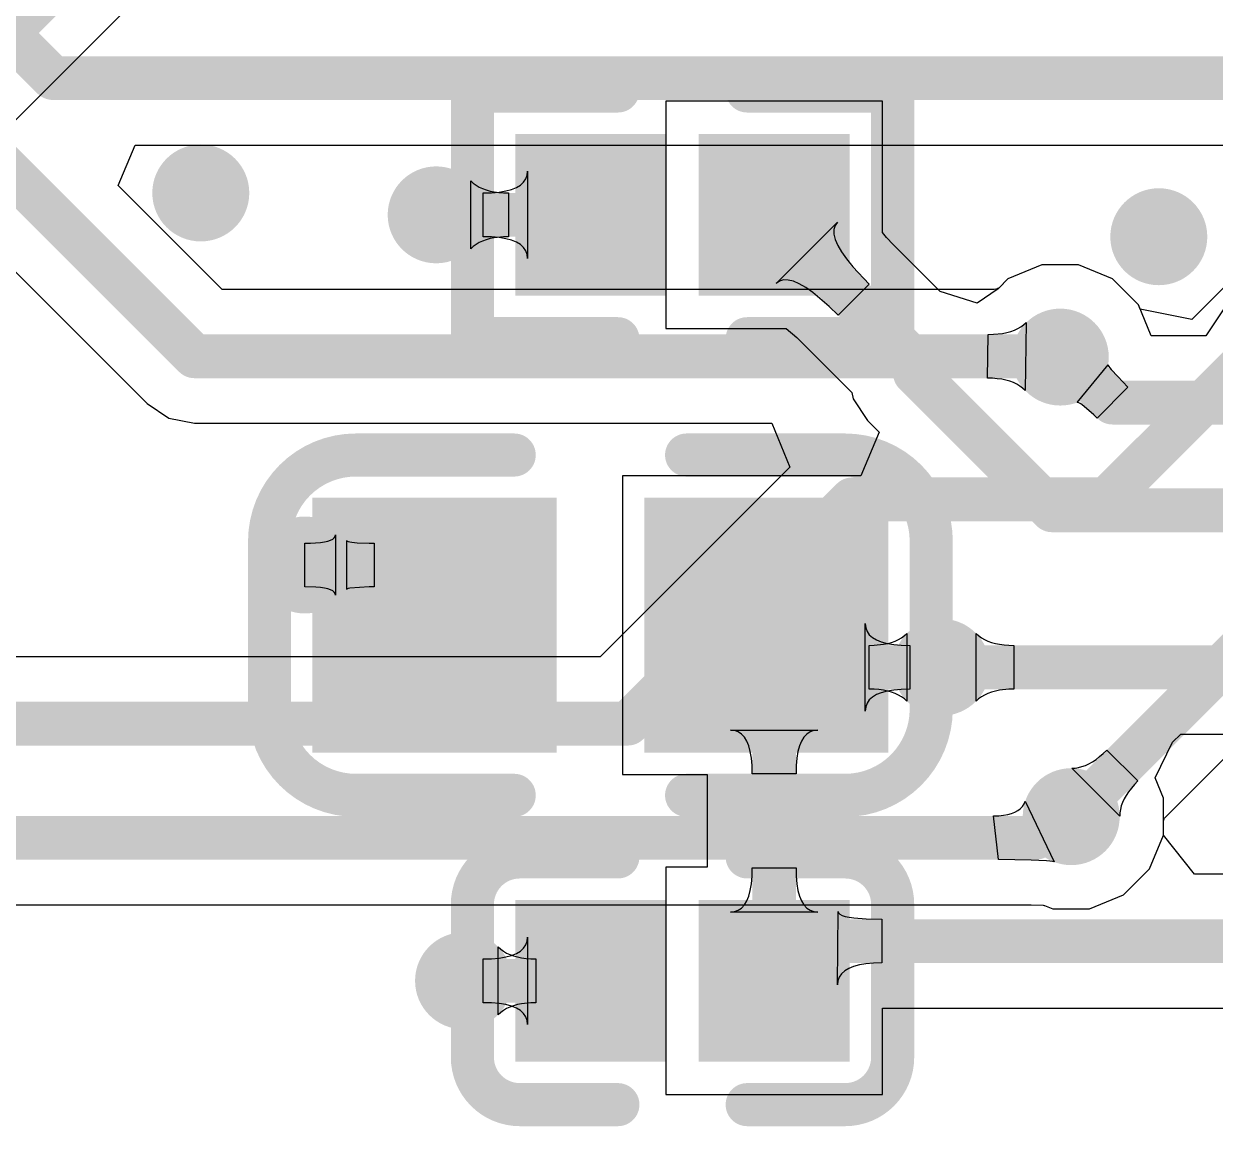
# Model space of a CAD drawing. Header units: millimetres. Extents: x -27 to 79, y -14 to 66.
# Drawn here: x 59.25 to 64.78, y 14.89 to 20.01 of the extents above; entities that cross this region are included whole.
import ezdxf

# ---------------------------------------------------------------- set-up
doc = ezdxf.new("R2010")
doc.units = ezdxf.units.MM
for name, color, linetype in [('BottomLayer', 5, 'Continuous'), ('TopLayer', 1, 'Continuous'), ('TopOverlay', 2, 'Continuous'), ('TopPaste', 8, 'Continuous'), ('TopSolder', 216, 'Continuous'), ('ViaHoleLayer', 16, 'Continuous')]:
    doc.layers.add(name, color=color, linetype=linetype)

msp = doc.modelspace()

# ---------------------------------------------------------------- hatches: boundary and pattern name
at = {"layer": 'BottomLayer'}
h = msp.add_hatch(color=5, dxfattribs=at)
edge = h.paths.add_edge_path()
edge.add_arc((60.0694506, 19.2262506), 0.22499828, 0, 360)
h = msp.add_hatch(color=5, dxfattribs=at)
edge = h.paths.add_edge_path()
edge.add_arc((61.16165059999999, 19.1246506), 0.22499828, 0, 360)
h = msp.add_hatch(color=5, dxfattribs=at)
edge = h.paths.add_edge_path()
edge.add_arc((64.51445059999999, 19.0230506), 0.22499828, 0, 360)
h = msp.add_hatch(color=5, dxfattribs=at)
edge = h.paths.add_edge_path()
edge.add_arc((64.0572506, 18.4642506), 0.22499828, 0, 360)
h = msp.add_hatch(color=5, dxfattribs=at)
edge = h.paths.add_edge_path()
edge.add_arc((60.55205059999999, 17.4990506), 0.22499828, 0, 360)
h = msp.add_hatch(color=5, dxfattribs=at)
edge = h.paths.add_edge_path()
edge.add_arc((63.50615441999999, 17.02415442), 0.22499828, 0, 360)
h = msp.add_hatch(color=5, dxfattribs=at)
edge = h.paths.add_edge_path()
edge.add_arc((64.1080506, 16.3306506), 0.22499828, 0, 360)
h = msp.add_hatch(color=5, dxfattribs=at)
edge = h.paths.add_edge_path()
edge.add_arc((61.28865822, 15.56865568), 0.22499828, 0, 360)
at = {"layer": 'TopLayer'}
h = msp.add_hatch(color=1, dxfattribs=at)
edge = h.paths.add_edge_path()
edge.add_arc((60.0694506, 19.2262506), 0.22499828, 0, 360)
for points in [[(62.17964704, 18.79964744), (61.57964824, 18.79964744), (61.57964824, 19.44964868), (62.17964704, 19.44964868)], [(63.02964787999999, 18.79964744), (62.42964907999999, 18.79964744), (62.42964907999999, 19.44964868), (63.02964787999999, 19.44964868)], [(60.68864925999999, 17.70965089), (61.61864994, 17.70965089), (61.61864994, 16.72965031), (60.68864925999999, 16.72965031)], [(62.22865126, 17.70965089), (63.15865193999999, 17.70965089), (63.15865193999999, 16.72965031), (62.22865126, 16.72965031)], [(61.57965332, 15.89365376), (62.17965212, 15.89365376), (62.17965212, 15.24365252), (61.57965332, 15.24365252)], [(62.42965416, 15.89365376), (63.02965295999999, 15.89365376), (63.02965295999999, 15.24365252), (62.42965416, 15.24365252)]]:
    msp.add_hatch(color=1, dxfattribs=at).paths.add_polyline_path(points)
h = msp.add_hatch(color=1, dxfattribs=at)
edge = h.paths.add_edge_path()
edge.add_arc((61.16165059999999, 19.1246506), 0.22499828, 0, 360)
h = msp.add_hatch(color=1, dxfattribs=at)
edge = h.paths.add_edge_path()
edge.add_arc((64.51445059999999, 19.0230506), 0.22499828, 0, 360)
h = msp.add_hatch(color=1, dxfattribs=at)
edge = h.paths.add_edge_path()
edge.add_arc((64.0572506, 18.4642506), 0.22499828, 0, 360)
h = msp.add_hatch(color=1, dxfattribs=at)
edge = h.paths.add_edge_path()
edge.add_arc((60.55205059999999, 17.4990506), 0.22499828, 0, 360)
h = msp.add_hatch(color=1, dxfattribs=at)
edge = h.paths.add_edge_path()
edge.add_arc((63.50615441999999, 17.02415442), 0.22499828, 0, 360)
h = msp.add_hatch(color=1, dxfattribs=at)
edge = h.paths.add_edge_path()
edge.add_arc((64.1080506, 16.3306506), 0.22499828, 0, 360)
h = msp.add_hatch(color=1, dxfattribs=at)
edge = h.paths.add_edge_path()
edge.add_arc((61.28865822, 15.56865568), 0.22499828, 0, 360)
at = {"layer": 'TopPaste'}
for points in [[(62.17964704, 18.79964744), (61.57964824, 18.79964744), (61.57964824, 19.44964868), (62.17964704, 19.44964868)], [(63.02964787999999, 18.79964744), (62.42964907999999, 18.79964744), (62.42964907999999, 19.44964868), (63.02964787999999, 19.44964868)], [(60.68864925999999, 17.70965089), (61.61864994, 17.70965089), (61.61864994, 16.72965031), (60.68864925999999, 16.72965031)], [(62.22865126, 17.70965089), (63.15865193999999, 17.70965089), (63.15865193999999, 16.72965031), (62.22865126, 16.72965031)], [(61.57965332, 15.89365376), (62.17965212, 15.89365376), (62.17965212, 15.24365252), (61.57965332, 15.24365252)], [(62.42965416, 15.89365376), (63.02965295999999, 15.89365376), (63.02965295999999, 15.24365252), (62.42965416, 15.24365252)]]:
    msp.add_hatch(color=8, dxfattribs=at).paths.add_polyline_path(points)
at = {"layer": 'TopSolder'}
for points in [[(62.23044703999999, 18.74884744), (61.52884824, 18.74884744), (61.52884824, 19.50044868), (62.23044703999999, 19.50044868)], [(63.08044788, 18.74884744), (62.37884907999999, 18.74884744), (62.37884907999999, 19.50044868), (63.08044788, 19.50044868)], [(60.58704925999999, 17.81125089), (61.72024994, 17.81125089), (61.72024994, 16.62805031), (60.58704925999999, 16.62805031)], [(62.12705125999999, 17.81125089), (63.26025194, 17.81125089), (63.26025194, 16.62805031), (62.12705125999999, 16.62805031)], [(61.52885332, 15.94445376), (62.23045212, 15.94445376), (62.23045212, 15.19285252), (61.52885332, 15.19285252)], [(62.37885416, 15.94445376), (63.08045296, 15.94445376), (63.08045296, 15.19285252), (62.37885416, 15.19285252)]]:
    msp.add_hatch(color=216, dxfattribs=at).paths.add_polyline_path(points)
at = {"layer": 'ViaHoleLayer'}
h = msp.add_hatch(color=16, dxfattribs=at)
edge = h.paths.add_edge_path()
edge.add_arc((60.0694506, 19.2262506), 0.0999998, 0, 360)
h = msp.add_hatch(color=16, dxfattribs=at)
edge = h.paths.add_edge_path()
edge.add_arc((61.16165059999999, 19.1246506), 0.0999998, 0, 360)
h = msp.add_hatch(color=16, dxfattribs=at)
edge = h.paths.add_edge_path()
edge.add_arc((64.51445059999999, 19.0230506), 0.0999998, 0, 360)
h = msp.add_hatch(color=16, dxfattribs=at)
edge = h.paths.add_edge_path()
edge.add_arc((64.0572506, 18.4642506), 0.0999998, 0, 360)
h = msp.add_hatch(color=16, dxfattribs=at)
edge = h.paths.add_edge_path()
edge.add_arc((60.55205059999999, 17.4990506), 0.0999998, 0, 360)
h = msp.add_hatch(color=16, dxfattribs=at)
edge = h.paths.add_edge_path()
edge.add_arc((63.50615441999999, 17.02415442), 0.0999998, 0, 360)
h = msp.add_hatch(color=16, dxfattribs=at)
edge = h.paths.add_edge_path()
edge.add_arc((64.1080506, 16.3306506), 0.0999998, 0, 360)
h = msp.add_hatch(color=16, dxfattribs=at)
edge = h.paths.add_edge_path()
edge.add_arc((61.28865822, 15.56865568), 0.0999998, 0, 360)

# ---------------------------------------------------------------- linework, layer by layer
at = {"layer": 'BottomLayer'}
for p, q in [((57.34992594, 20.71887906), (59.82070331999999, 18.24810168)), ((59.68665228, 19.26114512), (59.76441437999999, 19.44887906)), ((59.76441437999999, 19.44887906), (64.92665704, 19.44887906)), ((60.16917608, 18.77862132), (59.68665228, 19.26114512)), ((63.97207677999999, 18.89244888), (63.81469584, 18.82725978)), ((64.14242442, 18.89244888), (63.97207677999999, 18.89244888)), ((64.29980536000001, 18.82725978), (64.14242442, 18.89244888)), ((63.81469584, 18.82725978), (63.7739136, 18.78647754)), ((64.42025978, 18.70680536), (64.29980536000001, 18.82725978)), ((63.75029414, 18.77862132), (60.16917608, 18.77862132)), ((63.75908507999999, 18.77952048), (63.75029414, 18.77862132)), ((63.76206196, 18.78010468), (63.75908507999999, 18.77952048)), ((63.76385012, 18.78058982), (63.76206196, 18.78010468)), ((63.7663825, 18.78207064), (63.76385012, 18.78058982)), ((63.76688541999999, 18.78243132), (63.7663825, 18.78207064)), ((63.76737564, 18.7826523), (63.76688541999999, 18.78243132)), ((63.7739136, 18.78647754), (63.76737564, 18.7826523)), ((64.81253229999999, 18.78365306), (64.66816886, 18.63928962)), ((64.42847667999999, 18.68696796), (64.42025978, 18.70680536)), ((64.66816886, 18.63928962), (64.42847667999999, 18.68696796)), ((63.74675846, 18.56999842), (63.78967684, 18.57438754)), ((63.78967684, 18.57438754), (63.80919166, 18.57822548)), ((63.80919166, 18.57822548), (63.82741615999999, 18.58316324)), ((63.82741615999999, 18.58316324), (63.84434271999999, 18.58919574)), ((63.84434271999999, 18.58919574), (63.85997641999999, 18.59632552)), ((63.85997641999999, 18.59632552), (63.87431472, 18.60455512)), ((63.87431472, 18.60455512), (63.88736016, 18.61387946)), ((63.88736016, 18.61387946), (63.89910766, 18.62430108)), ((63.89910766, 18.62430108), (63.89407084, 18.30934108)), ((63.71971507999999, 18.36624978), (63.72335998, 18.56944978)), ((63.72335998, 18.56944978), (63.74675846, 18.56999842)), ((63.74311864, 18.36568082), (63.71971507999999, 18.36624978)), ((63.76519631999999, 18.36397394), (63.74311864, 18.36568082)), ((63.78594557999999, 18.36112914), (63.76519631999999, 18.36397394)), ((63.8053715, 18.35714388), (63.78594557999999, 18.36112914)), ((63.823469, 18.35202324), (63.8053715, 18.35714388)), ((63.84024062, 18.34576214), (63.823469, 18.35202324)), ((63.85568889999999, 18.33836566), (63.84024062, 18.34576214)), ((63.86980876, 18.32982872), (63.85568889999999, 18.33836566)), ((63.88260274, 18.32015386), (63.86980876, 18.32982872)), ((63.89407084, 18.30934108), (63.88260274, 18.32015386)), ((59.82070331999999, 18.24810168), (59.92152354, 18.18073326)), ((59.92152354, 18.18073326), (60.04045142, 18.15707824)), ((60.04045142, 18.15707824), (62.71840897999999, 18.15707824)), ((62.71840897999999, 18.15707824), (62.80257949999999, 17.95387824)), ((62.80257949999999, 17.95387824), (61.92192594, 17.07322214)), ((63.66683736, 16.8666541), (63.66683736, 17.18165474)), ((63.66683736, 17.18165474), (63.67845024, 17.17103246)), ((63.67845024, 17.17103246), (63.69137376, 17.16153032)), ((63.69137376, 17.16153032), (63.70560537999999, 17.15314578)), ((63.70560537999999, 17.15314578), (63.72114764, 17.14587884)), ((63.72114764, 17.14587884), (63.73800053999999, 17.1397295)), ((63.73800053999999, 17.1397295), (63.75616153999999, 17.13469776)), ((63.75616153999999, 17.13469776), (63.77563572, 17.13078616)), ((63.77563572, 17.13078616), (63.79641545999999, 17.12798962)), ((63.79641545999999, 17.12798962), (63.81850838, 17.12631322)), ((63.81850838, 17.12631322), (63.84190939999999, 17.12575442)), ((63.84190939999999, 17.12575442), (63.84190939999999, 16.92255442)), ((61.92192594, 17.07322214), (58.47039613999999, 17.07322214)), ((63.77563572, 16.91752268), (63.75616153999999, 16.91361108)), ((63.81850838, 16.92199562), (63.77563572, 16.91752268)), ((63.84190939999999, 16.92255442), (63.81850838, 16.92199562)), ((63.67845024, 16.87727638), (63.66683736, 16.8666541)), ((63.69137376, 16.88677852), (63.67845024, 16.87727638)), ((63.70560537999999, 16.89516306), (63.69137376, 16.88677852)), ((63.72114764, 16.90243), (63.70560537999999, 16.89516306)), ((63.73800053999999, 16.90857934), (63.72114764, 16.90243)), ((63.75616153999999, 16.91361108), (63.73800053999999, 16.90857934)), ((64.57868973999999, 16.6771574), (64.61619791999999, 16.71338288)), ((64.61619791999999, 16.71338288), (65.74749359999998, 16.71338288)), ((64.4971659, 16.51018034), (64.57868973999999, 16.6771574)), ((64.53624888, 16.41582442), (64.4971659, 16.51018034)), ((63.86031423999999, 16.35879888), (63.87196268, 16.36766348)), ((63.87196268, 16.36766348), (63.88159435999999, 16.37789206)), ((63.88159435999999, 16.37789206), (63.88921181999999, 16.38948208)), ((63.88921181999999, 16.38948208), (63.89480997999999, 16.40243862)), ((63.89480997999999, 16.40243862), (64.02826412, 16.12027256)), ((64.53624888, 16.24547678), (64.53624888, 16.41582442)), ((63.74807925999999, 16.33424978), (63.77182572, 16.3349305)), ((63.77051508, 16.13104978), (63.74807925999999, 16.33424978)), ((63.77182572, 16.3349305), (63.79355796, 16.33697774)), ((63.79355796, 16.33697774), (63.8132709, 16.34038642)), ((63.8132709, 16.34038642), (63.83096962, 16.34515908)), ((63.83096962, 16.34515908), (63.84664904, 16.35129826)), ((63.84664904, 16.35129826), (63.86031423999999, 16.35879888)), ((64.47105978, 16.08809584), (64.53624888, 16.24547678)), ((63.92183304, 16.12932512), (63.77051508, 16.13104978)), ((63.99313084, 16.12576912), (63.92183304, 16.12932512)), ((64.00885852, 16.12415114), (63.99313084, 16.12576912)), ((64.02057046, 16.1223198), (64.00885852, 16.12415114)), ((64.02826412, 16.12027256), (64.02057046, 16.1223198)), ((64.35060535999999, 15.96764142), (64.47105978, 16.08809584)), ((57.60205141999999, 15.92187824), (63.92200322, 15.92187824)), ((63.92200322, 15.92187824), (63.97735997999999, 15.91911726)), ((64.19322441999999, 15.90245232), (64.35060535999999, 15.96764142)), ((63.97735997999999, 15.91911726), (63.98223424, 15.91861688)), ((63.98223424, 15.91861688), (63.9848352, 15.91820794)), ((63.9848352, 15.91820794), (64.02287677999999, 15.90245232)), ((64.02287677999999, 15.90245232), (64.19322441999999, 15.90245232))]:
    msp.add_line(p, q, dxfattribs=at)
at = {"layer": 'BottomLayer', "const_width": 0.2032}
for points in [[(57.2246506, 21.9186506), (59.3836506, 19.7596506)], [(57.47865059999999, 21.0296506), (60.04045142, 18.46784978)], [(59.3836506, 19.7596506), (65.35265059999999, 19.7596506)], [(64.27222857999999, 17.8038506), (65.2510506, 18.78267262)], [(60.04045142, 18.46784978), (64.05365142, 18.46784978)], [(64.05365142, 18.46784978), (64.0572506, 18.4642506)], [(62.0506506, 16.7624506), (63.09205059999999, 17.8038506)], [(63.09205059999999, 17.8038506), (64.27222857999999, 17.8038506)], [(63.50615441999999, 17.02415442), (66.3686506, 17.02415442)], [(58.1644506, 16.7624506), (62.0506506, 16.7624506)], [(63.94326556, 16.23264978), (64.04126638, 16.3306506)], [(64.04126638, 16.3306506), (64.1080506, 16.3306506)], [(57.60205141999999, 16.23264978), (63.94326556, 16.23264978)]]:
    msp.add_lwpolyline(points, dxfattribs=at)
at = {"layer": 'BottomLayer', "const_width": 0.1016}
for points in [[(59.3328506, 19.7596506, 1), (59.43445060000001, 19.7596506, 1)], [(59.3328506, 19.7596506, 1), (59.43445060000001, 19.7596506, 1)], [(59.98965142, 18.46784978, 1), (60.09125142, 18.46784978, 1)], [(59.98965142, 18.46784978, 1), (60.09125142, 18.46784978, 1)], [(64.00285142, 18.46784978, 1), (64.10445142, 18.46784978, 1)], [(64.00285142, 18.46784978, 1), (64.10445142, 18.46784978, 1)], [(64.0064506, 18.4642506, 1), (64.1080506, 18.4642506, 1)], [(63.0412506, 17.8038506, 1), (63.1428506, 17.8038506, 1)], [(63.0412506, 17.8038506, 1), (63.1428506, 17.8038506, 1)], [(64.22142858, 17.8038506, 1), (64.32302858, 17.8038506, 1)], [(64.22142858, 17.8038506, 1), (64.32302858, 17.8038506, 1)], [(63.45535441999999, 17.02415442, 1), (63.55695441999999, 17.02415442, 1)], [(61.9998506, 16.7624506, 1), (62.1014506, 16.7624506, 1)], [(61.9998506, 16.7624506, 1), (62.1014506, 16.7624506, 1)], [(63.99046637999999, 16.3306506, 1), (64.09206637999999, 16.3306506, 1)], [(63.99046637999999, 16.3306506, 1), (64.09206637999999, 16.3306506, 1)], [(64.0572506, 16.3306506, 1), (64.1588506, 16.3306506, 1)], [(63.89246555999999, 16.23264978, 1), (63.99406556, 16.23264978, 1)], [(63.89246555999999, 16.23264978, 1), (63.99406556, 16.23264978, 1)]]:
    msp.add_lwpolyline(points, format="xyb", close=True, dxfattribs=at)
at = {"layer": 'TopLayer'}
for p, q in [((57.57772075999999, 17.93290292), (60.43442066, 20.78960282)), ((63.23284787999999, 19.65284868), (62.22644907999999, 19.65284868)), ((62.22644907999999, 19.65284868), (62.22644907999999, 18.59644744)), ((63.23284787999999, 19.04275084), (63.23284787999999, 19.65284868)), ((61.57749432, 19.2912746), (61.58368175999999, 19.3085466)), ((61.58368175999999, 19.3085466), (61.58574423999999, 19.3278506)), ((61.58574423999999, 19.3278506), (61.58574423999999, 18.9214506)), ((61.32233354, 18.96715028), (61.32233354, 19.28215092)), ((61.32233354, 19.28215092), (61.33394642, 19.27152864)), ((61.33394642, 19.27152864), (61.34686994, 19.2620265)), ((61.34686994, 19.2620265), (61.36110155999999, 19.25364196)), ((61.36110155999999, 19.25364196), (61.37664381999999, 19.24637502)), ((61.37664381999999, 19.24637502), (61.39349672, 19.24022568)), ((61.39349672, 19.24022568), (61.41165772, 19.23519394)), ((61.48468272, 19.2353946), (61.51149496, 19.2425066)), ((61.51149496, 19.2425066), (61.53418223999999, 19.2516506)), ((61.53418223999999, 19.2516506), (61.55274456, 19.2628266)), ((61.55274456, 19.2628266), (61.56718192, 19.2760346)), ((61.56718192, 19.2760346), (61.57749432, 19.2912746)), ((61.37949623999999, 19.2262506), (61.41868336, 19.2272666)), ((61.37949623999999, 19.0230506), (61.37949623999999, 19.2262506)), ((61.41165772, 19.23519394), (61.4311319, 19.23128234)), ((61.41868336, 19.2272666), (61.45374552, 19.2303146)), ((61.4311319, 19.23128234), (61.45191164, 19.2284858)), ((61.45191164, 19.2284858), (61.47400455999999, 19.2268094)), ((61.45374552, 19.2303146), (61.48468272, 19.2353946)), ((61.47400455999999, 19.2268094), (61.49740558, 19.2262506)), ((61.49740558, 19.2262506), (61.49740558, 19.0230506)), ((62.73923189999999, 18.80574344), (63.02355188, 19.09006342)), ((63.01236318, 19.07453386), (63.00691996, 19.05606806)), ((63.02355188, 19.09006342), (63.01236318, 19.07453386)), ((61.41868336, 19.0220346), (61.37949623999999, 19.0230506)), ((61.4311319, 19.01801886), (61.41165772, 19.01410726)), ((61.45374552, 19.0189866), (61.41868336, 19.0220346)), ((61.47400455999999, 19.0224918), (61.4311319, 19.01801886)), ((61.48468272, 19.0139066), (61.45374552, 19.0189866)), ((61.49740558, 19.0230506), (61.47400455999999, 19.0224918)), ((63.00691996, 19.05606806), (63.00722476, 19.03466602)), ((63.00722476, 19.03466602), (63.01327757999999, 19.01033282)), ((63.25169722, 19.01933458), (63.23284787999999, 19.04275084)), ((63.2817251, 18.98706642), (63.25169722, 19.01933458)), ((61.33394642, 18.97777256), (61.32233354, 18.96715028)), ((61.34686994, 18.9872747), (61.33394642, 18.97777256)), ((61.36110155999999, 18.99565924), (61.34686994, 18.9872747)), ((61.37664381999999, 19.00292618), (61.36110155999999, 18.99565924)), ((61.39349672, 19.00907552), (61.37664381999999, 19.00292618)), ((61.41165772, 19.01410726), (61.39349672, 19.00907552)), ((61.51149496, 19.0067946), (61.48468272, 19.0139066)), ((61.53418223999999, 18.9976506), (61.51149496, 19.0067946)), ((61.55274456, 18.9864746), (61.53418223999999, 18.9976506)), ((61.56718192, 18.9732666), (61.55274456, 18.9864746)), ((61.57749432, 18.9580266), (61.56718192, 18.9732666)), ((63.01327757999999, 19.01033282), (63.02507588, 18.98306338)), ((63.02507588, 18.98306338), (63.0426222, 18.9528577)), ((63.49998221999999, 18.7688093), (63.2817251, 18.98706642)), ((61.58368175999999, 18.9407546), (61.57749432, 18.9580266)), ((61.58574423999999, 18.9214506), (61.58368175999999, 18.9407546)), ((63.0426222, 18.9528577), (63.06591653999999, 18.91972086)), ((63.06591653999999, 18.91972086), (63.09495889999999, 18.88364524)), ((63.09495889999999, 18.88364524), (63.17028514, 18.80269544)), ((63.97207677999999, 18.89244888), (63.81469584, 18.82725978)), ((64.14242442, 18.89244888), (63.97207677999999, 18.89244888)), ((64.29980536000001, 18.82725978), (64.14242442, 18.89244888)), ((62.75476145999999, 18.81693214), (62.73923189999999, 18.80574344)), ((62.77322726, 18.82237536), (62.75476145999999, 18.81693214)), ((62.7946293, 18.82207056), (62.77322726, 18.82237536)), ((62.81896249999999, 18.81601774), (62.7946293, 18.82207056)), ((62.84623194, 18.80421944), (62.81896249999999, 18.81601774)), ((62.87643761999999, 18.78667312), (62.84623194, 18.80421944)), ((63.17028514, 18.80269544), (63.02659987999999, 18.65901018)), ((63.81469584, 18.82725978), (63.76852372, 18.78108766)), ((64.42025978, 18.70680536), (64.29980536000001, 18.82725978)), ((62.90957445999999, 18.76337878), (62.87643761999999, 18.78667312)), ((62.98465686, 18.69954858), (62.90957445999999, 18.76337878)), ((63.67173193999999, 18.71399102), (63.49998221999999, 18.7688093)), ((63.76852372, 18.78108766), (63.67173193999999, 18.71399102)), ((63.02659987999999, 18.65901018), (62.98465686, 18.69954858)), ((64.47955862, 18.56364334), (64.42025978, 18.70680536)), ((64.82285232, 18.69750134), (64.7334113, 18.56364334)), ((62.22644907999999, 18.59644744), (62.78606696, 18.59644744)), ((62.78606696, 18.59644744), (62.83468256, 18.55511656)), ((62.83468256, 18.55511656), (63.08995256, 18.29984656)), ((64.7334113, 18.56364334), (64.47955862, 18.56364334)), ((64.1357366, 18.25338488), (64.27934565999999, 18.42822324)), ((64.27934565999999, 18.42822324), (64.2799832, 18.42543178)), ((64.2799832, 18.42543178), (64.28252828, 18.42096138)), ((64.28252828, 18.42096138), (64.28697836, 18.41481204)), ((64.28697836, 18.41481204), (64.29333598, 18.40698122)), ((64.29333598, 18.40698122), (64.323849, 18.37341004)), ((64.323849, 18.37341004), (64.37152479999999, 18.32471316)), ((63.08995256, 18.29984656), (63.0958098, 18.2703978)), ((64.37152479999999, 18.32471316), (64.22784208, 18.18103044)), ((63.0958098, 18.2703978), (63.16317822, 18.16957758)), ((64.13924687999999, 18.25362364), (64.1357366, 18.25338488)), ((64.14402716, 18.25220378), (64.13924687999999, 18.25362364)), ((64.15006982, 18.24912276), (64.14402716, 18.25220378)), ((64.15738248, 18.24437804), (64.15006982, 18.24912276)), ((64.21293227999999, 18.19574212), (64.15738248, 18.24437804)), ((64.22784208, 18.18103044), (64.21293227999999, 18.19574212)), ((63.16317822, 18.16957758), (63.21670618, 18.11604962)), ((63.21670618, 18.11604962), (63.13253565999999, 17.91284962)), ((63.13253565999999, 17.91284962), (62.02545126, 17.91284962)), ((62.02545126, 17.91284962), (62.02545126, 16.52645158)), ((60.69331778, 17.63146842), (60.69474526, 17.63869726)), ((60.69474526, 17.63869726), (60.69474526, 17.35940394)), ((60.55205059999999, 17.6006506), (60.57916255999999, 17.6010316)), ((60.55205059999999, 17.3974506), (60.55205059999999, 17.6006506)), ((60.57916255999999, 17.6010316), (60.62482413999999, 17.60407452)), ((60.62482413999999, 17.60407452), (60.6433763, 17.60673898)), ((60.6433763, 17.60673898), (60.65907096, 17.6101629)), ((60.65907096, 17.6101629), (60.6719132, 17.61434628)), ((60.6719132, 17.61434628), (60.68190302, 17.6192942)), ((60.68190302, 17.6192942), (60.68903788, 17.62500158)), ((60.68903788, 17.62500158), (60.69331778, 17.63146842)), ((60.74638346, 17.3856523), (60.74638346, 17.6124489)), ((60.74638346, 17.6124489), (60.7489006, 17.61020862)), ((60.7489006, 17.61020862), (60.7537012, 17.60820202)), ((60.7537012, 17.60820202), (60.76078271999999, 17.60643164)), ((60.76078271999999, 17.60643164), (60.7701477, 17.60489748)), ((60.7701477, 17.60489748), (60.79572041999999, 17.60253782)), ((60.79572041999999, 17.60253782), (60.85119402, 17.60076744)), ((60.85119402, 17.60076744), (60.8742496, 17.6006506)), ((60.8742496, 17.6006506), (60.8742496, 17.3974506)), ((60.60341955999999, 17.39592914), (60.55205059999999, 17.3974506)), ((60.62482413999999, 17.39402668), (60.60341955999999, 17.39592914)), ((60.6433763, 17.39136222), (60.62482413999999, 17.39402668)), ((60.65907096, 17.3879383), (60.6433763, 17.39136222)), ((60.6719132, 17.38375492), (60.65907096, 17.3879383)), ((60.68190302, 17.378807), (60.6719132, 17.38375492)), ((60.68903788, 17.37309962), (60.68190302, 17.378807)), ((60.69331778, 17.36663278), (60.68903788, 17.37309962)), ((60.69474526, 17.35940394), (60.69331778, 17.36663278)), ((60.7489006, 17.38789258), (60.74638346, 17.3856523)), ((60.7537012, 17.38989918), (60.7489006, 17.38789258)), ((60.76078271999999, 17.39166956), (60.7537012, 17.38989918)), ((60.85119402, 17.39733376), (60.76078271999999, 17.39166956)), ((60.8742496, 17.3974506), (60.85119402, 17.39733376)), ((63.15255594, 16.82095442), (63.15255594, 17.22735442)), ((63.15255594, 17.22735442), (63.15461842, 17.20805042)), ((63.15461842, 17.20805042), (63.16080586, 17.19077842)), ((63.16080586, 17.19077842), (63.17111825999999, 17.17553842)), ((63.17111825999999, 17.17553842), (63.18555562, 17.16233042)), ((63.18555562, 17.16233042), (63.20411794, 17.15115442)), ((63.20411794, 17.15115442), (63.22680522, 17.14201042)), ((63.22680522, 17.14201042), (63.25361746, 17.13489842)), ((63.2561473, 17.13469776), (63.2743083, 17.1397295)), ((63.2743083, 17.1397295), (63.2911612, 17.14587884)), ((63.2911612, 17.14587884), (63.30670345999999, 17.15314578)), ((63.30670345999999, 17.15314578), (63.32093508, 17.16153032)), ((63.32093508, 17.16153032), (63.3338586, 17.17103246)), ((63.3338586, 17.17103246), (63.34547148, 17.18165474)), ((63.34547148, 17.18165474), (63.34547148, 16.8666541)), ((63.17039944, 17.12575442), (63.19380046, 17.12631322)), ((63.17039944, 16.92255442), (63.17039944, 17.12575442)), ((63.19380046, 17.12631322), (63.23667311999999, 17.13078616)), ((63.23667311999999, 17.13078616), (63.2561473, 17.13469776)), ((63.25361746, 17.13489842), (63.28455465999999, 17.12981842)), ((63.28455465999999, 17.12981842), (63.31961681999999, 17.12677042)), ((63.31961681999999, 17.12677042), (63.35880393999999, 17.12575442)), ((63.35880393999999, 17.12575442), (63.35880393999999, 16.92255442)), ((63.19380046, 16.92199562), (63.17039944, 16.92255442)), ((63.21589337999999, 16.92031922), (63.19380046, 16.92199562)), ((63.23667311999999, 16.91752268), (63.21589337999999, 16.92031922)), ((63.2561473, 16.91361108), (63.23667311999999, 16.91752268)), ((63.28455465999999, 16.91849042), (63.25361746, 16.91341042)), ((63.31961681999999, 16.92153842), (63.28455465999999, 16.91849042)), ((63.35880393999999, 16.92255442), (63.31961681999999, 16.92153842)), ((64.54657651999999, 16.32968032), (65.15899846, 16.94210226)), ((63.17111825999999, 16.87277042), (63.16080586, 16.85753042)), ((63.18555562, 16.88597842), (63.17111825999999, 16.87277042)), ((63.20411794, 16.89715442), (63.18555562, 16.88597842)), ((63.22680522, 16.90629842), (63.20411794, 16.89715442)), ((63.25361746, 16.91341042), (63.22680522, 16.90629842)), ((63.2743083, 16.90857934), (63.2561473, 16.91361108)), ((63.2911612, 16.90243), (63.2743083, 16.90857934)), ((63.30670345999999, 16.89516306), (63.2911612, 16.90243)), ((63.32093508, 16.88677852), (63.30670345999999, 16.89516306)), ((63.3338586, 16.87727638), (63.32093508, 16.88677852)), ((63.34547148, 16.8666541), (63.3338586, 16.87727638)), ((63.15461842, 16.84025842), (63.15255594, 16.82095442)), ((63.16080586, 16.85753042), (63.15461842, 16.84025842)), ((62.54575755999999, 16.73066758), (62.52645356, 16.73269958)), ((62.52645356, 16.73269958), (62.93285356, 16.73269958)), ((62.56302955999999, 16.72457158), (62.54575755999999, 16.73066758)), ((62.57826956, 16.71441158), (62.56302955999999, 16.72457158)), ((62.59147756, 16.70018758), (62.57826956, 16.71441158)), ((62.60265355999999, 16.68189958), (62.59147756, 16.70018758)), ((62.86782955999999, 16.70018758), (62.85665356, 16.68189958)), ((62.88103756, 16.71441158), (62.86782955999999, 16.70018758)), ((62.89627756, 16.72457158), (62.88103756, 16.71441158)), ((62.91354956, 16.73066758), (62.89627756, 16.72457158)), ((62.93285356, 16.73269958), (62.91354956, 16.73066758)), ((62.61179756, 16.65954758), (62.60265355999999, 16.68189958)), ((62.61890956, 16.63313158), (62.61179756, 16.65954758)), ((62.84750955999999, 16.65954758), (62.84039755999999, 16.63313158)), ((62.85665356, 16.68189958), (62.84750955999999, 16.65954758)), ((64.25668124, 16.6237539), (64.27362304, 16.63990576)), ((64.27362304, 16.63990576), (64.41730576, 16.49622304)), ((62.62398956, 16.60265158), (62.61890956, 16.63313158)), ((62.62703755999999, 16.56810758), (62.62398956, 16.60265158)), ((62.83531755999999, 16.60265158), (62.83226955999999, 16.56810758)), ((62.84039755999999, 16.63313158), (62.83531755999999, 16.60265158)), ((64.19026785999999, 16.57631432), (64.20666609999999, 16.58560056)), ((64.20666609999999, 16.58560056), (64.22320149999999, 16.5966013)), ((64.22320149999999, 16.5966013), (64.23987405999999, 16.60931908)), ((64.23987405999999, 16.60931908), (64.25668124, 16.6237539)), ((62.62805356, 16.52949958), (62.62703755999999, 16.56810758)), ((62.83125356, 16.52949958), (62.62805356, 16.52949958)), ((62.83226955999999, 16.56810758), (62.83125356, 16.52949958)), ((64.11030104, 16.55563872), (64.12602364, 16.55633976)), ((64.33303871999999, 16.33290104), (64.11030104, 16.55563872)), ((64.12602364, 16.55633976), (64.14188086, 16.55875784)), ((64.14188086, 16.55875784), (64.1578727, 16.56289296)), ((64.1578727, 16.56289296), (64.17400169999999, 16.56874512)), ((64.17400169999999, 16.56874512), (64.19026785999999, 16.57631432)), ((62.02545126, 16.52645158), (62.41888201999999, 16.52645158)), ((62.41888201999999, 16.52645158), (62.41888201999999, 16.09685376)), ((64.4011539, 16.47928124), (64.3740013, 16.4458015)), ((64.41730576, 16.49622304), (64.4011539, 16.47928124)), ((64.36300055999999, 16.4292661), (64.35371432, 16.41286786)), ((64.3740013, 16.4458015), (64.36300055999999, 16.4292661)), ((64.33615784, 16.36448086), (64.33373976, 16.34862364)), ((64.34029296, 16.3804727), (64.33615784, 16.36448086)), ((64.34614512, 16.3966017), (64.34029296, 16.3804727)), ((64.35371432, 16.41286786), (64.34614512, 16.3966017)), ((64.33373976, 16.34862364), (64.33303871999999, 16.33290104)), ((64.53624888, 16.30835194), (64.53829612, 16.31668314)), ((64.53624888, 16.24547932), (64.53624888, 16.30835194)), ((64.53829612, 16.31668314), (64.53855266, 16.3173918)), ((64.53855266, 16.3173918), (64.53868728, 16.31827826)), ((64.53868728, 16.31827826), (64.53902764, 16.3196651)), ((64.53902764, 16.3196651), (64.53961946, 16.32070904)), ((64.53961946, 16.32070904), (64.54107488, 16.32289598)), ((64.54107488, 16.32289598), (64.54657651999999, 16.32968032)), ((64.68087648, 16.06364834), (64.53624888, 16.24547932)), ((62.41888201999999, 16.09685376), (62.22645416, 16.09685376)), ((62.22645416, 16.09685376), (62.22645416, 15.04045252)), ((62.62703755999999, 16.05461864), (62.62805356, 16.09380576)), ((62.62805356, 16.09380576), (62.83125356, 16.09380576)), ((62.83125356, 16.09380576), (62.83226955999999, 16.05461864)), ((62.62398956, 16.01955648), (62.62703755999999, 16.05461864)), ((62.83226955999999, 16.05461864), (62.83531755999999, 16.01955648)), ((65.1912844, 16.06364834), (64.68087648, 16.06364834)), ((62.61179756, 15.96180704), (62.61890956, 15.98861928)), ((62.61890956, 15.98861928), (62.62398956, 16.01955648)), ((62.83531755999999, 16.01955648), (62.84039755999999, 15.98861928)), ((62.84039755999999, 15.98861928), (62.84750955999999, 15.96180704)), ((62.57826956, 15.90612008), (62.59147756, 15.92055744)), ((62.59147756, 15.92055744), (62.60265355999999, 15.93911976)), ((62.60265355999999, 15.93911976), (62.61179756, 15.96180704)), ((62.84750955999999, 15.96180704), (62.85665356, 15.93911976)), ((62.85665356, 15.93911976), (62.86782955999999, 15.92055744)), ((62.86782955999999, 15.92055744), (62.88103756, 15.90612008)), ((62.52645356, 15.88755776), (62.54575755999999, 15.88962024)), ((62.93285356, 15.88755776), (62.52645356, 15.88755776)), ((62.54575755999999, 15.88962024), (62.56302955999999, 15.89580768)), ((62.56302955999999, 15.89580768), (62.57826956, 15.90612008)), ((62.88103756, 15.90612008), (62.89627756, 15.89580768)), ((62.89627756, 15.89580768), (62.91354956, 15.88962024)), ((62.91354956, 15.88962024), (62.93285356, 15.88755776)), ((63.02355696, 15.5496768), (63.02660496, 15.89060576)), ((63.02660496, 15.89060576), (63.02863696, 15.88374014)), ((63.02863696, 15.88374014), (63.03473295999999, 15.87759842)), ((63.03473295999999, 15.87759842), (63.04489295999999, 15.8721806)), ((63.04489295999999, 15.8721806), (63.05911696, 15.86748414)), ((63.05911696, 15.86748414), (63.07740496, 15.86350904)), ((63.07740496, 15.86350904), (63.09975695999999, 15.86025784)), ((63.09975695999999, 15.86025784), (63.15665296, 15.85592206)), ((63.15665296, 15.85592206), (63.22980496, 15.8544768)), ((63.22980496, 15.8544768), (63.22980496, 15.6512768)), ((61.58368684, 15.75255168), (61.58574931999999, 15.77185568)), ((61.58574931999999, 15.77185568), (61.58574931999999, 15.36545568)), ((61.44934116, 15.41115536), (61.44934116, 15.726156)), ((61.44934116, 15.726156), (61.46095404, 15.71553372)), ((61.46095404, 15.71553372), (61.47387756, 15.70603158)), ((61.47387756, 15.70603158), (61.48810918, 15.69764704)), ((61.53418731999999, 15.69565568), (61.55274963999999, 15.70683168)), ((61.55274963999999, 15.70683168), (61.567187, 15.72003968)), ((61.567187, 15.72003968), (61.57749939999999, 15.73527968)), ((61.57749939999999, 15.73527968), (61.58368684, 15.75255168)), ((61.37950132, 15.67025568), (61.41868844, 15.67127168)), ((61.37950132, 15.46705568), (61.37950132, 15.67025568)), ((61.41868844, 15.67127168), (61.4537506, 15.67431968)), ((61.4537506, 15.67431968), (61.48468779999999, 15.67939968)), ((61.48468779999999, 15.67939968), (61.51150004, 15.68651168)), ((61.48810918, 15.69764704), (61.50365144, 15.6903801)), ((61.50365144, 15.6903801), (61.52050434, 15.68423076)), ((61.51150004, 15.68651168), (61.53418731999999, 15.69565568)), ((61.52050434, 15.68423076), (61.53866533999999, 15.67919902)), ((61.53866533999999, 15.67919902), (61.55813951999999, 15.67528742)), ((61.55813951999999, 15.67528742), (61.57891925999999, 15.67249088)), ((61.57891925999999, 15.67249088), (61.60101218, 15.67081448)), ((61.60101218, 15.67081448), (61.6244132, 15.67025568)), ((61.6244132, 15.67025568), (61.6244132, 15.46705568)), ((63.15584524, 15.6472128), (63.12499948, 15.6421328)), ((63.1907804, 15.6502608), (63.15584524, 15.6472128)), ((63.22980496, 15.6512768), (63.1907804, 15.6502608)), ((63.04250028, 15.6014928), (63.03209644, 15.5862528)), ((63.05699352, 15.6147008), (63.04250028, 15.6014928)), ((63.07557362, 15.6258768), (63.05699352, 15.6147008)), ((63.09824312, 15.6350208), (63.07557362, 15.6258768)), ((63.12499948, 15.6421328), (63.09824312, 15.6350208)), ((63.02578199999999, 15.5689808), (63.02355696, 15.5496768)), ((63.03209644, 15.5862528), (63.02578199999999, 15.5689808)), ((61.41868844, 15.46603968), (61.37950132, 15.46705568)), ((61.4537506, 15.46299168), (61.41868844, 15.46603968)), ((61.48468779999999, 15.45791168), (61.4537506, 15.46299168)), ((61.47387756, 15.43127978), (61.46095404, 15.42177764)), ((61.48810918, 15.43966432), (61.47387756, 15.43127978)), ((61.51150004, 15.45079968), (61.48468779999999, 15.45791168)), ((61.50365144, 15.44693126), (61.48810918, 15.43966432)), ((61.52050434, 15.4530806), (61.50365144, 15.44693126)), ((61.53418731999999, 15.44165568), (61.51150004, 15.45079968)), ((61.53866533999999, 15.45811234), (61.52050434, 15.4530806)), ((61.55274963999999, 15.43047968), (61.53418731999999, 15.44165568)), ((61.55813951999999, 15.46202394), (61.53866533999999, 15.45811234)), ((61.567187, 15.41727168), (61.55274963999999, 15.43047968)), ((61.60101218, 15.46649688), (61.55813951999999, 15.46202394)), ((61.6244132, 15.46705568), (61.60101218, 15.46649688)), ((63.23285296, 15.04045252), (63.23285296, 15.44210526)), ((63.23285296, 15.44210526), (65.26157382, 15.44210526)), ((61.46095404, 15.42177764), (61.44934116, 15.41115536)), ((61.57749939999999, 15.40203168), (61.567187, 15.41727168)), ((61.58368684, 15.38475968), (61.57749939999999, 15.40203168)), ((61.58574931999999, 15.36545568), (61.58368684, 15.38475968)), ((62.22645416, 15.04045252), (63.23285296, 15.04045252))]:
    msp.add_line(p, q, dxfattribs=at)
at = {"layer": 'TopLayer', "const_width": 0.2032}
for points in [[(57.35797265999999, 18.15265102), (60.21467256, 21.00935092)], [(61.16165059999999, 19.1246506), (61.8796451, 19.1246506)], [(61.8796451, 19.1246506), (61.87964764, 19.12464806)], [(62.72964848, 19.09964684), (62.72964848, 19.12464806)], [(62.72964848, 19.09964684), (63.38292632, 18.446369)], [(63.38292632, 18.38932568), (63.38292632, 18.446369)], [(64.0572506, 18.4642506), (64.08830463999999, 18.4642506)], [(64.08830463999999, 18.4642506), (64.29968344, 18.2528718)], [(63.38292632, 18.38932568), (64.0193792, 17.7528728)], [(64.29968344, 18.2528718), (67.264915, 18.2528718)], [(64.0193792, 17.7528728), (67.264915, 17.7528728)], [(60.55205059999999, 17.4990506), (60.8742496, 17.4990506)], [(60.8742496, 17.4990506), (61.1536496, 17.2196506)], [(62.6936516, 17.2196506), (62.72965356, 17.18364864)], [(64.1080506, 16.3306506), (65.03027379999999, 17.2528738)], [(62.72965356, 17.18364864), (62.88914777999999, 17.02415442)], [(62.72965356, 15.56865314), (62.72965356, 17.18364864)], [(62.88914777999999, 17.02415442), (63.50615441999999, 17.02415442)], [(62.72965356, 15.56865314), (62.91387722, 15.7528768)], [(62.91387722, 15.7528768), (67.264915, 15.7528768)], [(61.28865822, 15.56865568), (61.87965272, 15.56865568)], [(61.87965272, 15.56865568), (61.87965526, 15.56865314)]]:
    msp.add_lwpolyline(points, dxfattribs=at)
at = {"layer": 'TopLayer', "const_width": 0.1016}
for points in [[(61.1108506, 19.1246506, 1), (61.2124506, 19.1246506, 1)], [(61.8288451, 19.1246506, 1), (61.9304451, 19.1246506, 1)], [(61.8288451, 19.1246506, 1), (61.9304451, 19.1246506, 1)], [(61.82884764, 19.12464806, 1), (61.93044764, 19.12464806, 1)], [(62.67884847999999, 19.12464806, 1), (62.78044847999999, 19.12464806, 1)], [(62.67884847999999, 19.09964684, 1), (62.78044847999999, 19.09964684, 1)], [(62.67884847999999, 19.09964684, 1), (62.78044847999999, 19.09964684, 1)], [(63.33212631999999, 18.446369, 1), (63.43372631999999, 18.446369, 1)], [(63.33212631999999, 18.446369, 1), (63.43372631999999, 18.446369, 1)], [(64.0064506, 18.4642506, 1), (64.1080506, 18.4642506, 1)], [(64.03750464, 18.4642506, 1), (64.13910464, 18.4642506, 1)], [(64.03750464, 18.4642506, 1), (64.13910464, 18.4642506, 1)], [(63.33212631999999, 18.38932568, 1), (63.43372631999999, 18.38932568, 1)], [(63.33212631999999, 18.38932568, 1), (63.43372631999999, 18.38932568, 1)], [(64.24888343999999, 18.2528718, 1), (64.35048343999999, 18.2528718, 1)], [(64.24888343999999, 18.2528718, 1), (64.35048343999999, 18.2528718, 1)], [(63.96857919999999, 17.7528728, 1), (64.0701792, 17.7528728, 1)], [(63.96857919999999, 17.7528728, 1), (64.0701792, 17.7528728, 1)], [(60.5012506, 17.4990506, 1), (60.6028506, 17.4990506, 1)], [(60.8234496, 17.4990506, 1), (60.92504959999999, 17.4990506, 1)], [(60.8234496, 17.4990506, 1), (60.92504959999999, 17.4990506, 1)], [(61.1028496, 17.2196506, 1), (61.2044496, 17.2196506, 1)], [(62.6428516, 17.2196506, 1), (62.7444516, 17.2196506, 1)], [(62.67885355999999, 17.18364864, 1), (62.78045356, 17.18364864, 1)], [(62.67885355999999, 17.18364864, 1), (62.78045356, 17.18364864, 1)], [(62.67885355999999, 17.18364864, 1), (62.78045356, 17.18364864, 1)], [(62.83834778, 17.02415442, 1), (62.93994778, 17.02415442, 1)], [(62.83834778, 17.02415442, 1), (62.93994778, 17.02415442, 1)], [(63.45535441999999, 17.02415442, 1), (63.55695441999999, 17.02415442, 1)], [(64.0572506, 16.3306506, 1), (64.1588506, 16.3306506, 1)], [(62.86307722, 15.7528768, 1), (62.96467722, 15.7528768, 1)], [(62.86307722, 15.7528768, 1), (62.96467722, 15.7528768, 1)], [(61.23785821999999, 15.56865568, 1), (61.33945822, 15.56865568, 1)], [(61.82885272, 15.56865568, 1), (61.93045272, 15.56865568, 1)], [(61.82885272, 15.56865568, 1), (61.93045272, 15.56865568, 1)], [(61.82885526, 15.56865314, 1), (61.93045526, 15.56865314, 1)], [(62.67885355999999, 15.56865314, 1), (62.78045356, 15.56865314, 1)], [(62.67885355999999, 15.56865314, 1), (62.78045356, 15.56865314, 1)]]:
    msp.add_lwpolyline(points, format="xyb", close=True, dxfattribs=at)
at = {"layer": 'TopOverlay', "const_width": 0.1999996}
for points in [[(61.32965127999999, 19.69965072), (62.0046512, 19.69965072)], [(61.32965127999999, 18.54965048), (61.32965127999999, 19.69965072)], [(62.60465, 19.69965072), (63.27964992, 19.69965072)], [(63.27964992, 18.54965048), (63.27964992, 19.69965072)], [(61.32965127999999, 18.54965048), (62.0046512, 18.54965048)], [(62.60465, 18.54965048), (63.27964992, 18.54965048)], [(60.7886516, 18.00965156), (61.5236514, 18.00965156)], [(62.32365233999999, 18.00965156), (63.05865213999999, 18.00965156)], [(60.38865239999999, 16.82965138), (60.38865239999999, 17.60964982)], [(63.45865134, 16.82965138), (63.45865134, 17.60964982)], [(60.7886516, 16.42964964), (61.5236514, 16.42964964)], [(62.32365488, 16.4296471), (63.05865468, 16.4296471)], [(61.55465209999999, 16.14365072), (62.00465373999999, 16.14365072)], [(62.60465, 16.14364818), (63.05465164, 16.14364818)], [(61.32965635999999, 15.21365258), (61.32965635999999, 15.92365116)], [(63.27964992, 15.21365004), (63.27964992, 15.92364862)], [(61.55465464, 14.99365302), (62.00465628, 14.99365302)], [(62.60465253999999, 14.99365048), (63.05465417999999, 14.99365048)]]:
    msp.add_lwpolyline(points, dxfattribs=at)
at = {"layer": 'TopOverlay', "const_width": 0.0999998}
for points in [[(61.27965138, 19.69965072, 1), (61.37965118, 19.69965072, 1)], [(61.27965138, 19.69965072, 1), (61.37965118, 19.69965072, 1)], [(61.9546513, 19.69965072, 1), (62.05465109999999, 19.69965072, 1)], [(62.5546501, 19.69965072, 1), (62.65464989999999, 19.69965072, 1)], [(63.22965001999999, 19.69965072, 1), (63.32964981999999, 19.69965072, 1)], [(63.22965001999999, 19.69965072, 1), (63.32964981999999, 19.69965072, 1)], [(61.27965138, 18.54965048, 1), (61.37965118, 18.54965048, 1)], [(61.27965138, 18.54965048, 1), (61.37965118, 18.54965048, 1)], [(61.9546513, 18.54965048, 1), (62.05465109999999, 18.54965048, 1)], [(62.5546501, 18.54965048, 1), (62.65464989999999, 18.54965048, 1)], [(63.22965001999999, 18.54965048, 1), (63.32964981999999, 18.54965048, 1)], [(63.22965001999999, 18.54965048, 1), (63.32964981999999, 18.54965048, 1)], [(60.7386517, 18.0096541, 1), (60.8386515, 18.0096541, 1)], [(60.7386517, 18.00965156, 1), (60.8386515, 18.00965156, 1)], [(61.4736515, 18.00965156, 1), (61.57365129999999, 18.00965156, 1)], [(62.27365243999999, 18.00965156, 1), (62.37365224, 18.00965156, 1)], [(63.00865224, 18.00965156, 1), (63.10865204, 18.00965156, 1)], [(63.00865224, 18.00965156, 1), (63.10865204, 18.00965156, 1)], [(60.3386525, 17.60964982, 1), (60.4386523, 17.60964982, 1)], [(60.3386525, 17.60964982, 1), (60.4386523, 17.60964982, 1)], [(63.40865143999999, 17.60964982, 1), (63.50865123999999, 17.60964982, 1)], [(63.40865143999999, 17.60964982, 1), (63.50865123999999, 17.60964982, 1)], [(60.3386525, 16.82965392, 1), (60.4386523, 16.82965392, 1)], [(60.3386525, 16.82965138, 1), (60.4386523, 16.82965138, 1)], [(63.40865143999999, 16.82965138, 1), (63.50865123999999, 16.82965138, 1)], [(63.40865398, 16.82964884, 1), (63.50865378, 16.82964884, 1)], [(60.7386517, 16.42964964, 1), (60.8386515, 16.42964964, 1)], [(60.7386517, 16.42964964, 1), (60.8386515, 16.42964964, 1)], [(61.4736515, 16.42964964, 1), (61.57365129999999, 16.42964964, 1)], [(62.27365497999999, 16.4296471, 1), (62.37365478, 16.4296471, 1)], [(63.00865477999999, 16.4296471, 1), (63.10865457999999, 16.4296471, 1)], [(63.00865477999999, 16.4296471, 1), (63.10865457999999, 16.4296471, 1)], [(61.49965094, 16.14365072, 1), (61.59965073999999, 16.14365072, 1)], [(61.5046522, 16.14365072, 1), (61.604652, 16.14365072, 1)], [(61.95465384, 16.14365072, 1), (62.05465364, 16.14365072, 1)], [(62.5546501, 16.14364818, 1), (62.65464989999999, 16.14364818, 1)], [(63.00465174, 16.14364818, 1), (63.10465153999999, 16.14364818, 1)], [(63.00965046, 16.14364818, 1), (63.10965026, 16.14364818, 1)], [(61.27965138, 15.92365116, 1), (61.37965118, 15.92365116, 1)], [(61.27965646, 15.92365116, 1), (61.37965625999999, 15.92365116, 1)], [(63.22965001999999, 15.92364862, 1), (63.32964981999999, 15.92364862, 1)], [(63.22965001999999, 15.92364862, 1), (63.32964981999999, 15.92364862, 1)], [(61.27965138, 15.21365258, 1), (61.37965118, 15.21365258, 1)], [(61.27965646, 15.21365258, 1), (61.37965625999999, 15.21365258, 1)], [(63.22965001999999, 15.21365004, 1), (63.32964981999999, 15.21365004, 1)], [(63.22965001999999, 15.21365004, 1), (63.32964981999999, 15.21365004, 1)], [(61.49965094, 14.99365302, 1), (61.59965073999999, 14.99365302, 1)], [(61.50465473999999, 14.99365302, 1), (61.60465453999999, 14.99365302, 1)], [(61.95465637999999, 14.99365302, 1), (62.05465617999999, 14.99365302, 1)], [(62.55465263999999, 14.99365048, 1), (62.65465244, 14.99365048, 1)], [(63.00465428, 14.99365048, 1), (63.10465408, 14.99365048, 1)], [(63.00965046, 14.99365048, 1), (63.10965026, 14.99365048, 1)]]:
    msp.add_lwpolyline(points, format="xyb", close=True, dxfattribs=at)
at = {"layer": 'TopOverlay', "const_width": 0.1999996}
for points in [[(60.38865239999999, 17.60964982, -0.4142135623725), (60.7886516, 18.0096541)], [(63.05865213999999, 18.00965156, -0.4142126324381571), (63.45865134, 17.60964982)], [(60.7886516, 16.42964964, -0.4142135623730949), (60.38865239999999, 16.82965392)], [(63.45865387999999, 16.82964884, -0.4142126324387521), (63.05865468, 16.4296471)], [(61.32965127999999, 15.92365116, -0.4142135623730951), (61.54965084, 16.14365072)], [(63.05965035999999, 16.14364818, -0.4142135623730951), (63.27964992, 15.92364862)], [(61.54965084, 14.99365302, -0.4142135623730951), (61.32965127999999, 15.21365258)], [(63.27964992, 15.21365004, -0.4142135623730951), (63.05965035999999, 14.99365048)]]:
    msp.add_lwpolyline(points, format="xyb", dxfattribs=at)

doc.saveas('drawing.dxf')
